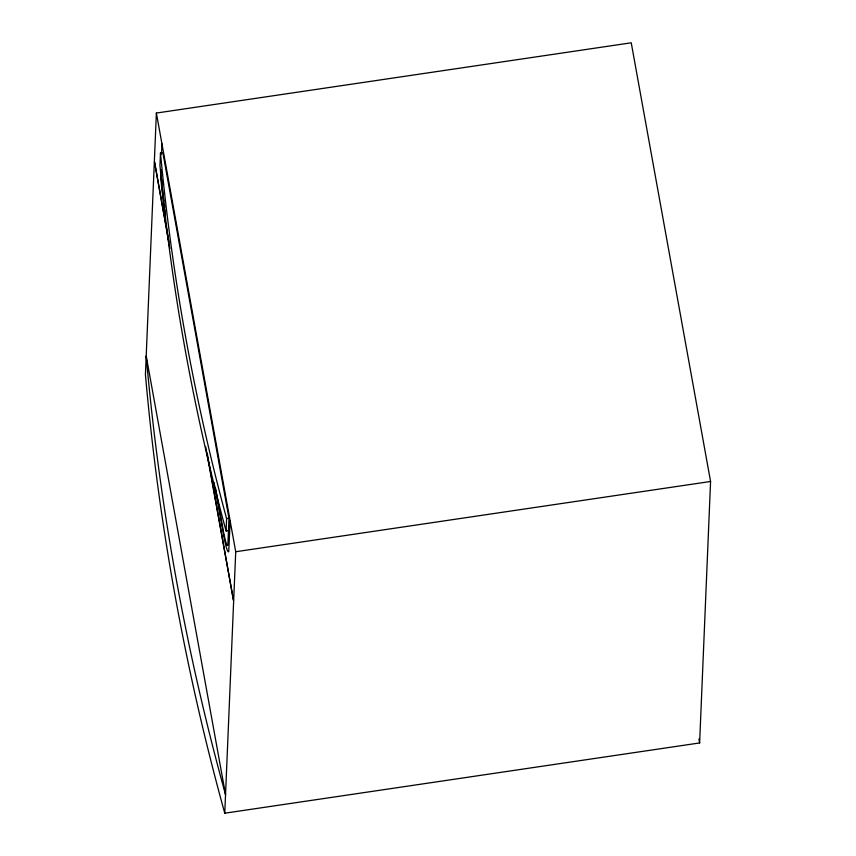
<?xml version="1.0" encoding="UTF-8"?>
<svg xmlns="http://www.w3.org/2000/svg" width="856" height="856" viewBox="0 0 856 856"><rect width="100%" height="100%" fill="white"/><g stroke="black" fill="none" stroke-linecap="round" stroke-linejoin="round"><path stroke-width="1.28" d="M156.381 113.056L145.424 374.521A2843.696 2623.415 2.4 0 0 224.764 813.2L699.62 742.944L710.576 481.479L631.236 42.8L156.381 113.056L235.721 551.735L224.764 813.2M215.68 488.594L223.523 531.929A28.601 2.236 81.6 0 0 227.878 544.577L228.98 518.276L162.865 152.71L160.489 153.064L159.965 165.433A2511.846 2317.278 2.4 0 0 226.091 531.009L228.456 530.656M160.853 169.541L160.757 175.662A35.032 2.739 81.6 0 0 164.491 208.201L165.604 214.738M161.506 154.08L161.934 143.765M226.091 531.009L226.605 518.629A2511.846 2317.278 2.4 0 1 160.489 153.064M230.168 521.037L228.734 551.467A35.032 2.739 81.6 0 1 224.186 538.274L214.032 482.495M226.605 518.629L228.98 518.276M235.721 551.735L710.576 481.479M698.913 739.006L699.62 742.944M168.985 241.841L154.497 161.752L169.873 248.636M207.216 453.231L233.517 600.516L205.729 446.896M164.855 207.28A28.601 2.236 81.6 0 1 164.395 204.284M163.956 201.278A28.601 2.236 81.6 0 1 163.164 195.371M163.047 194.408A28.601 2.236 81.6 0 1 162.276 187.239M162.073 184.843A28.601 2.236 81.6 0 1 161.763 179.011M225.545 794.635L146.194 355.946A2843.696 2623.415 2.4 0 0 225.545 794.635"/></g></svg>
